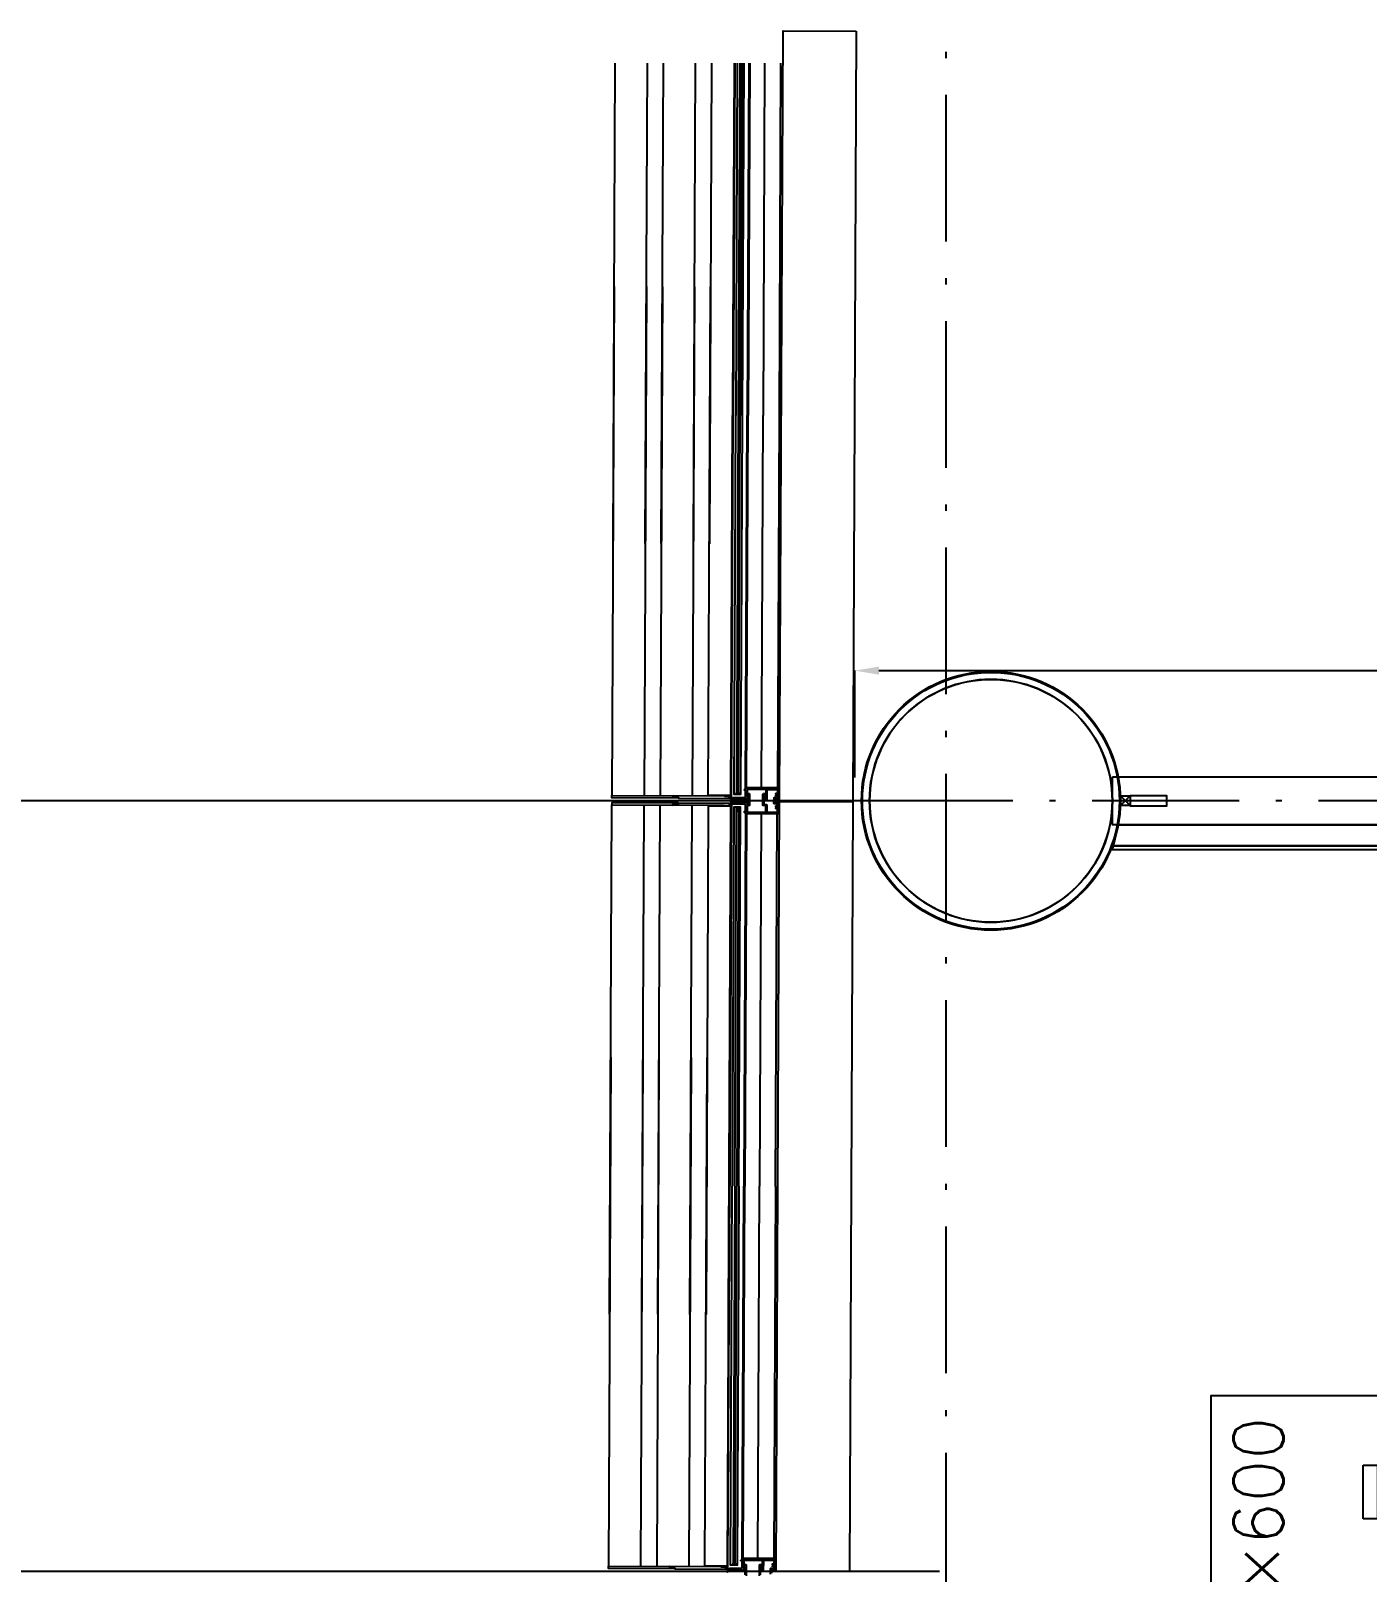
# Model space of a CAD drawing. Extents: x -120222 to -41942, y -19134 to 30932.
# Drawn here: x -102797 to -98637, y 21333 to 26132 of the extents above; entities that cross this region are included whole.
import ezdxf
from ezdxf.enums import TextEntityAlignment as Align

# ---------------------------------------------------------------- set-up
doc = ezdxf.new("R2010")
doc.units = 0
doc.header["$LTSCALE"] = 150
doc.header["$MEASUREMENT"] = 0
doc.header["$PDMODE"] = 1
doc.header["$PDSIZE"] = -2
doc.linetypes.add('ISO-10______', pattern=[4.699, 3.048, -0.762, 0.127, -0.762])
doc.layers.get('0').update_dxf_attribs({"linetype": 'CONTINUOUS'})
doc.layers.get('DEFPOINTS').update_dxf_attribs({"linetype": 'CONTINUOUS'})
for name, color, linetype in [('____-567', 7, 'CONTINUOUS'), ('____-569', 7, 'CONTINUOUS'), ('_____-1', 7, 'CONTINUOUS'), ('________', 7, 'CONTINUOUS'), ('____B', 7, 'CONTINUOUS'), ('___B', 7, 'CONTINUOUS')]:
    doc.layers.add(name, color=color, linetype=linetype)
doc.styles.get("Standard").update_dxf_attribs({"font": 'txt', "bigfont": 'BIGFONT.SHX'})
doc.dimstyles.new('KOYATSU', dxfattribs={"dimtxt": 116.375326, "dimasz": 75.111694, "dimexe": 0, "dimexo": 225, "dimgap": 45, "dimtad": 1, "dimdec": 1, "dimdsep": 46, "dimtxsty": 'Standard', "dimcen": 0, "dimadec": 0, "dimazin": 0, "dimtfac": 1, "dimtdec": 1, "dimtix": 1, "dimtmove": 2, "dimatfit": 3, "dimfxl": 1, "dimtolj": 1, "dimarcsym": 0})
doc.dimstyles.new('KOYATSU-1', dxfattribs={"dimtxt": 116.375326, "dimasz": 75.111694, "dimexe": 0, "dimexo": 150, "dimgap": 150, "dimtad": 1, "dimdec": 1, "dimdsep": 46, "dimtxsty": 'Standard', "dimcen": 0, "dimadec": 0, "dimazin": 0, "dimtfac": 1, "dimtdec": 1, "dimtix": 1, "dimtmove": 2, "dimatfit": 3, "dimfxl": 1, "dimtolj": 1, "dimarcsym": 0})

# ---------------------------------------------------------------- blocks, each defined once
blk = doc.blocks.new('____-23')
at = {"color": 1, "linetype": 'Continuous'}
for p, q in [((-107419.9, 19987.6), (-107413.2, 21482.5)), ((-107419.9, 19987.6), (-107413.2, 21482.5)), ((-107319.9, 19987.2), (-107313.2, 21482.5)), ((-107319.9, 19987.2), (-107313.2, 21482.5)), ((-107269.9, 19986.9), (-107263.2, 21482.5)), ((-107269.9, 19986.9), (-107263.2, 21482.5)), ((-107169.9, 19986.5), (-107163.2, 21482.5)), ((-107169.9, 19986.5), (-107163.2, 21482.5)), ((-107043.2, 21482.5), (-107048.1, 20385.9)), ((-107041.2, 21482.5), (-107046.1, 20385.9)), ((-106994.2, 21482.5), (-106999.1, 20385.7)), ((-106948.2, 21482.5), (-106953.1, 20385.5)), ((-107416.3, 20787.6), (-107423.4, 19202.1)), ((-107416.3, 20787.6), (-107423.4, 19202.1)), ((-107316.3, 20787.1), (-107323.4, 19201.6)), ((-107316.3, 20787.1), (-107323.4, 19201.6)), ((-107266.3, 20786.9), (-107273.4, 19201.4)), ((-107266.3, 20786.9), (-107273.4, 19201.4)), ((-107166.3, 20786.5), (-107173.4, 19201)), ((-107166.3, 20786.5), (-107173.4, 19201)), ((-107053.4, 19195.4), (-107048.1, 20385.9)), ((-107051.4, 19198.4), (-107046.1, 20385.9)), ((-107004.3, 19226.4), (-106999.1, 20385.7)), ((-106958.3, 19226.2), (-106953.1, 20385.5)), ((-107073.4, 19200.5), (-107058.4, 19200.5)), ((-107430.6, 17587.6), (-107423.5, 19173.1)), ((-107430.6, 17587.6), (-107423.5, 19173.1)), ((-107330.6, 17587.2), (-107323.5, 19172.6)), ((-107330.6, 17587.2), (-107323.5, 19172.6)), ((-107280.6, 17586.9), (-107273.5, 19172.4)), ((-107280.6, 17586.9), (-107273.5, 19172.4)), ((-107180.6, 17586.5), (-107173.5, 19172)), ((-107180.6, 17586.5), (-107173.5, 19172)), ((-107073.6, 19171.5), (-107058.6, 19171.5)), ((-107053.5, 19176.4), (-107058.9, 17985.9)), ((-107051.5, 19173.4), (-107056.9, 17985.9)), ((-106903.5, 19190.3), (-106903.5, 19186.8)), ((-106903.5, 19183.8), (-106903.5, 19180.3)), ((-107004.7, 19145), (-107009.9, 17985.7)), ((-106958.7, 19144.8), (-106963.9, 17985.5)), ((-107427.1, 18387.6), (-107434.2, 16802.1)), ((-107427.1, 18387.6), (-107434.2, 16802.1)), ((-107327.1, 18387.1), (-107334.2, 16801.6)), ((-107327.1, 18387.1), (-107334.2, 16801.6)), ((-107277.1, 18386.9), (-107284.2, 16801.4)), ((-107277.1, 18386.9), (-107284.2, 16801.4)), ((-107177.1, 18386.5), (-107184.2, 16801)), ((-107177.1, 18386.5), (-107184.2, 16801)), ((-107064.2, 16795.4), (-107058.9, 17985.9)), ((-107062.2, 16798.4), (-107056.9, 17985.9)), ((-107015, 16826.4), (-107009.9, 17985.7)), ((-106969, 16826.2), (-106963.9, 17985.5)), ((-107084.2, 16800.5), (-107069.2, 16800.5)), ((-106914.2, 16790.3), (-106914.2, 16786.8))]:
    blk.add_line(p, q, dxfattribs=at)
at = {"color": 1, "linetype": 'Continuous', "flags": 128}
for points in [[(-107113.2, 21482.5), (-107119.9, 19986.3)], [(-107113.2, 21482.5), (-107119.9, 19986.3)], [(-107043.2, 21482.5), (-107049.9, 19985.9)], [(-107043.2, 21482.5), (-107049.9, 19985.9)], [(-107033.2, 21482.5), (-107038.1, 20385.9)], [(-107025.2, 21482.5), (-107030.1, 20385.9)], [(-107019.2, 21482.5), (-107024.1, 20385.8)], [(-107013.2, 21482.5), (-107018.1, 20385.8)], [(-106997.2, 21482.5), (-107002.1, 20385.7)], [(-106898.2, 21482.5), (-106903.1, 20385.3)], [(-107046.3, 20785.9), (-107053.4, 19202.4), (-107123.4, 19202.7), (-107116.3, 20786.2)], [(-107046.3, 20785.9), (-107053.4, 19202.4), (-107123.4, 19202.7), (-107116.3, 20786.2)], [(-107030.1, 20385.8), (-107035.4, 19205.8), (-107043.4, 19205.9), (-107038.1, 20385.9)], [(-107018.1, 20385.8), (-107023.4, 19205.8), (-107029.4, 19205.8), (-107024.1, 20385.8)], [(-106903.1, 20385.3), (-106908.3, 19226), (-107007.3, 19226.4), (-107002.1, 20385.7)], [(-107060.6, 17585.9), (-107053.6, 19169.4), (-107123.6, 19169.7), (-107130.6, 17586.3)], [(-107060.6, 17585.9), (-107053.6, 19169.4), (-107123.6, 19169.7), (-107130.6, 17586.3)], [(-107040.9, 17985.9), (-107035.6, 19165.8), (-107043.6, 19165.9), (-107048.9, 17985.9)], [(-107028.9, 17985.8), (-107023.6, 19165.8), (-107029.6, 19165.8), (-107034.9, 17985.8)], [(-106913.9, 17985.3), (-106908.7, 19144.6), (-107007.7, 19145), (-107012.9, 17985.7)], [(-107057.1, 18385.9), (-107064.1, 16802.4), (-107134.1, 16802.7), (-107127.1, 18386.2)], [(-107057.1, 18385.9), (-107064.1, 16802.4), (-107134.1, 16802.7), (-107127.1, 18386.2)], [(-107040.9, 17985.8), (-107046.1, 16805.8), (-107054.1, 16805.9), (-107048.9, 17985.9)], [(-107028.9, 17985.8), (-107034.1, 16805.8), (-107040.1, 16805.8), (-107034.9, 17985.8)], [(-106913.9, 17985.3), (-106919, 16826), (-107018, 16826.4), (-107012.9, 17985.7)]]:
    blk.add_lwpolyline(points, dxfattribs=at)
for points in [[(-107423.4, 19202.1), (-107234.1, 19201.2), (-107234.1, 19201.2, -0.414214), (-107233.6, 19200.7), (-107233.6, 19197.7), (-107233.4, 19197.7), (-107228.4, 19196.7), (-107228.4, 19198.2), (-107228.4, 19198.2, -0.414214), (-107227.9, 19198.7), (-107226, 19198.7), (-107226, 19198.7, -0.051921), (-107225.9, 19198.7), (-107217, 19196.8), (-107217, 19196.8, -0.354665), (-107216.6, 19196.3), (-107216.6, 19194.7), (-107216.6, 19194.7, -0.414214), (-107217.2, 19194.2), (-107423.4, 19195.1)], [(-106943, 19189.4), (-106943, 19189.4, -0.414214), (-106944, 19190.4), (-106943.8, 19218.4), (-106943.8, 19218.4, 0.414214), (-106945.8, 19220.4), (-107000.3, 19220.7), (-107000.3, 19220.7, 0.414214), (-107002.3, 19218.7), (-107002.5, 19191.7), (-107002.5, 19191.7, -0.414214), (-107003.5, 19190.7), (-107053, 19190.9), (-107053, 19190.9, -0.414214), (-107053.5, 19191.4), (-107053.4, 19195.4), (-107053.4, 19195.4, -0.414214), (-107052.9, 19195.9), (-107050.9, 19195.9), (-107050.9, 19195.9, -0.414214), (-107050.4, 19195.4), (-107050.4, 19194.9), (-107051.4, 19194.9), (-107051.5, 19193.2), (-107051.5, 19193.2, 0.414214), (-107051, 19192.7), (-107046.5, 19192.7), (-107046.5, 19192.7, 0.414214), (-107045.5, 19193.7), (-107045.4, 19195.4), (-107046.4, 19195.4), (-107046.4, 19195.9), (-107046.4, 19195.9, -0.414214), (-107045.9, 19196.4), (-107018.1, 19196.3), (-107018.1, 19195.5), (-107018.1, 19195.5, 0.414214), (-107017.6, 19195), (-107015.6, 19195), (-107015.6, 19195, 0.414214), (-107015.1, 19195.5), (-107015.1, 19195.8), (-107015.1, 19195.8, -0.414214), (-107014.6, 19196.3), (-107010.4, 19196.2), (-107010.4, 19196.2, 0.414214), (-107007.4, 19199.2), (-107007.3, 19219.5), (-107008.8, 19219.5), (-107008.8, 19218.5), (-107008.8, 19218.5, -0.414214), (-107009.1, 19218.2), (-107009.7, 19218.2), (-107009.7, 19218.2, -0.182676), (-107009.9, 19218.3), (-107010.8, 19219.1), (-107010.8, 19219.1, -0.451416), (-107010.8, 19221.4), (-107009.9, 19222.2), (-107009.9, 19222.2, -0.182676), (-107009.7, 19222.2), (-107009.1, 19222.2), (-107009.1, 19222.2, -0.414214), (-107008.8, 19221.9), (-107008.8, 19221), (-107007.3, 19221), (-107007.3, 19225.4), (-107007.3, 19225.4, -0.414214), (-107007, 19225.7), (-106903.8, 19225.3), (-106903.8, 19225.3, -0.414214), (-106903.3, 19224.8), (-106903.5, 19190.8), (-106903.5, 19190.8, -0.414214), (-106904, 19190.3), (-106913.5, 19190.3), (-106913.5, 19190.3, -0.414214), (-106914, 19190.8), (-106914, 19193.3), (-106914, 19193.3, -0.414214), (-106913.4, 19193.8), (-106907.9, 19193.8), (-106907.9, 19193.8, 0.414214), (-106907.4, 19194.3), (-106907.4, 19198.7), (-106907.4, 19198.7, 0.48712), (-106908.7, 19199.7), (-106908.7, 19199.7, -0.185154), (-106912.4, 19200.2), (-106912.4, 19200.2, -0.276984), (-106912.9, 19201.1), (-106912.9, 19202.7), (-106912.9, 19202.7, -0.697861), (-106912, 19203), (-106912, 19203, 0.059473), (-106911.5, 19202.6), (-106911.5, 19202.6, -0.246102), (-106911.3, 19202.2), (-106911.3, 19202.2, 0.345929), (-106910.8, 19201.5, 0.345929), (-106910, 19201.8), (-106910, 19201.8, -0.246102), (-106909.6, 19202.1), (-106909.6, 19202.1, 0.078486), (-106908.8, 19202.3), (-106908.8, 19202.3, -0.246102), (-106908.3, 19202.2), (-106908.3, 19202.2, 0.345929), (-106907.5, 19202.3, 0.345929), (-106907.4, 19203.2), (-106907.4, 19203.2, -0.246102), (-106907.4, 19203.7), (-106907.4, 19203.7, 0.212332), (-106907.4, 19205.9), (-106907.4, 19205.9, -0.246102), (-106907.4, 19206.4), (-106907.4, 19206.4, 0.345929), (-106907.4, 19207.2, 0.345929), (-106908.3, 19207.3), (-106908.3, 19207.3, -0.246102), (-106908.8, 19207.3), (-106908.8, 19207.3, 0.078486), (-106909.6, 19207.5), (-106909.6, 19207.5, -0.246102), (-106910, 19207.8), (-106910, 19207.8, 0.345929), (-106910.8, 19208.1, 0.345929), (-106911.3, 19207.4), (-106911.3, 19207.4, -0.246102), (-106911.5, 19207), (-106911.5, 19207, 0.059473), (-106912, 19206.6), (-106912, 19206.6, -0.697861), (-106912.9, 19206.9), (-106912.9, 19208.6), (-106912.9, 19208.6, -0.276984), (-106912.4, 19209.4), (-106912.4, 19209.4, -0.185154), (-106908.6, 19209.9), (-106908.6, 19209.9, 0.48712), (-106907.4, 19210.8), (-106907.3, 19220.3), (-106939.3, 19220.4), (-106939.3, 19220.4, 0.414214), (-106941.3, 19218.4), (-106941.5, 19190.4), (-106941.5, 19190.4, -0.414214), (-106942.5, 19189.4)], [(-107046.5, 19179.1), (-107051, 19179.1), (-107051, 19179.1, 0.414214), (-107051.5, 19178.6), (-107051.5, 19176.9), (-107050.5, 19176.9), (-107050.5, 19176.4), (-107050.5, 19176.4, -0.414214), (-107051, 19175.9), (-107053, 19175.9), (-107053, 19175.9, -0.414214), (-107053.5, 19176.4), (-107053.5, 19180.4), (-107053.5, 19180.4, -0.414214), (-107053, 19180.9), (-107003.5, 19180.7), (-107003.5, 19180.7, -0.414214), (-107002.5, 19179.7), (-107002.5, 19174.7), (-106999, 19174.7), (-106999, 19174.7, 0.414214), (-106998, 19175.7), (-106997.9, 19199), (-106997.9, 19199, 0.414214), (-106998.4, 19199.5), (-106999.9, 19199.5), (-106999.9, 19199.5, -0.414214), (-107000.9, 19200.5), (-107000.9, 19201.7), (-107000.9, 19201.7, -0.414214), (-107000.1, 19202.5), (-106999.7, 19202.5), (-106999.7, 19202.5, -0.414214), (-106999.4, 19202.2), (-106999.4, 19201.5), (-106999.4, 19201.5, 0.414214), (-106998.9, 19201), (-106998.4, 19201), (-106998.4, 19201, 0.414214), (-106997.9, 19201.5), (-106997.9, 19205.9), (-106997.9, 19205.9, 0.414214), (-106998.4, 19206.4), (-106998.9, 19206.4), (-106998.9, 19206.4, 0.414214), (-106999.4, 19205.9), (-106999.4, 19205.2), (-106999.4, 19205.2, -0.414214), (-106999.7, 19204.9), (-107000.1, 19204.9), (-107000.1, 19204.9, -0.414214), (-107000.9, 19205.7), (-107000.9, 19206.9), (-107001.4, 19206.9), (-107001.4, 19206.9, -0.414214), (-107001.9, 19207.4), (-107001.9, 19207.9), (-107001.9, 19207.9, -0.414214), (-107001.4, 19208.4), (-106996.9, 19208.4), (-106996.9, 19208.4, -0.414214), (-106994.9, 19206.4), (-106995, 19172.2), (-106995, 19172.2, -0.414214), (-106996.1, 19171.2), (-107000.6, 19171.2), (-107000.6, 19171.2, 0.414214), (-107002.6, 19169.2), (-107002.6, 19152.7), (-107002.6, 19152.7, 0.414214), (-107000.6, 19150.7), (-106946.6, 19150.5), (-106946.6, 19150.5, 0.414214), (-106944.6, 19152.4), (-106944.6, 19169.4), (-106944.6, 19169.4, 0.414214), (-106946.5, 19171.5), (-106952.5, 19171.5), (-106952.5, 19171.5, -0.414214), (-106953.5, 19172.5), (-106953.4, 19206.2), (-106953.4, 19206.2, -0.414214), (-106951.4, 19208.2), (-106945.9, 19208.2), (-106945.9, 19208.2, -0.414214), (-106945.4, 19207.7), (-106945.4, 19207.2), (-106945.4, 19207.2, -0.414214), (-106945.9, 19206.7), (-106947.4, 19206.7), (-106947.4, 19204), (-106947.4, 19204, -0.414214), (-106947.7, 19203.7), (-106948.6, 19203.7), (-106948.6, 19203.7, -0.414214), (-106948.9, 19204), (-106948.9, 19206.2), (-106950.4, 19206.2), (-106950.4, 19206.2, 0.414214), (-106950.9, 19205.7), (-106950.9, 19195.7), (-106950.9, 19195.7, 0.414214), (-106950.4, 19195.2), (-106948.9, 19195.2), (-106948.9, 19197.4), (-106948.9, 19197.4, -0.414214), (-106948.6, 19197.7), (-106947.7, 19197.7), (-106947.7, 19197.7, -0.414214), (-106947.4, 19197.4), (-106947.4, 19194.7), (-106945.9, 19194.7), (-106945.9, 19194.7, -0.414214), (-106945.4, 19194.2), (-106945.5, 19193.7), (-106945.5, 19193.7, -0.414214), (-106946, 19193.2), (-106950.5, 19193.2), (-106950.5, 19193.2, 0.414214), (-106951, 19192.7), (-106951, 19175.5), (-106951, 19175.5, 0.414214), (-106950, 19174.5), (-106942.5, 19174.4), (-106942.5, 19174.4, -0.414214), (-106941.5, 19173.4), (-106941.6, 19152.4), (-106941.6, 19152.4, 0.414214), (-106939.6, 19150.4), (-106907.6, 19150.3), (-106907.6, 19159.7), (-106907.6, 19159.7, 0.48712), (-106908.8, 19160.7), (-106908.8, 19160.7, -0.185154), (-106912.6, 19161.2), (-106912.6, 19161.2, -0.276984), (-106913.1, 19162.1), (-106913.1, 19163.7), (-106913.1, 19163.7, -0.697861), (-106912.2, 19164), (-106912.2, 19164, 0.059473), (-106911.7, 19163.6), (-106911.7, 19163.6, -0.246102), (-106911.5, 19163.2), (-106911.5, 19163.2, 0.345929), (-106911, 19162.5, 0.345929), (-106910.2, 19162.8), (-106910.2, 19162.8, -0.246102), (-106909.8, 19163.1), (-106909.8, 19163.1, 0.078486), (-106909, 19163.3), (-106909, 19163.3, -0.246102), (-106908.5, 19163.2), (-106908.5, 19163.2, 0.345929), (-106907.6, 19163.3, 0.345929), (-106907.5, 19164.2), (-106907.5, 19164.2, -0.246102), (-106907.6, 19164.7), (-106907.6, 19164.7, 0.212332), (-106907.6, 19166.9), (-106907.6, 19166.9, -0.246102), (-106907.5, 19167.4), (-106907.5, 19167.4, 0.345929), (-106907.6, 19168.2, 0.345929), (-106908.5, 19168.3), (-106908.5, 19168.3, -0.246102), (-106908.9, 19168.3), (-106908.9, 19168.3, 0.078486), (-106909.8, 19168.5), (-106909.8, 19168.5, -0.246102), (-106910.2, 19168.8), (-106910.2, 19168.8, 0.345929), (-106911, 19169.1, 0.345929), (-106911.5, 19168.4), (-106911.5, 19168.4, -0.246102), (-106911.7, 19168), (-106911.7, 19168, 0.059473), (-106912.2, 19167.6), (-106912.2, 19167.6, -0.697861), (-106913.1, 19167.9), (-106913.1, 19169.6), (-106913.1, 19169.6, -0.276984), (-106912.5, 19170.4), (-106912.5, 19170.4, -0.185154), (-106908.8, 19170.9), (-106908.8, 19170.9, 0.48712), (-106907.5, 19171.8), (-106907.5, 19175.8), (-106907.5, 19175.8, 0.414214), (-106908.5, 19176.8), (-106916.9, 19176.8), (-106918.5, 19176.8), (-106918.5, 19176.8, -0.414214), (-106919, 19177.3), (-106918.9, 19195.1), (-106918.9, 19195.1, -0.414214), (-106917.2, 19196.8, -0.414214), (-106915.4, 19195.1), (-106915.5, 19180.3), (-106904, 19180.3), (-106904, 19180.3, -0.414214), (-106903.5, 19179.8), (-106903.7, 19145.8), (-106903.7, 19145.8, -0.414214), (-106904.2, 19145.3), (-107007.4, 19145.7), (-107007.4, 19145.7, -0.414214), (-107007.7, 19146), (-107007.6, 19150.5), (-107009.1, 19150.5), (-107009.1, 19149.5), (-107009.1, 19149.5, -0.414214), (-107009.4, 19149.2), (-107010, 19149.2), (-107010, 19149.2, -0.182676), (-107010.2, 19149.3), (-107011.1, 19150.1), (-107011.1, 19150.1, -0.451416), (-107011.1, 19152.4), (-107010.2, 19153.2), (-107010.2, 19153.2, -0.182676), (-107010, 19153.2), (-107009.4, 19153.2), (-107009.4, 19153.2, -0.414214), (-107009.1, 19152.9), (-107009.1, 19152), (-107007.6, 19152), (-107007.5, 19172.2), (-107007.5, 19172.2, 0.414214), (-107010.5, 19175.2), (-107014.7, 19175.3), (-107014.7, 19175.3, -0.414214), (-107015.2, 19175.8), (-107015.2, 19176.1), (-107015.2, 19176.1, 0.414214), (-107015.7, 19176.6), (-107017.7, 19176.6), (-107017.7, 19176.6, 0.414214), (-107018.2, 19176.1), (-107018.2, 19175.3), (-107046, 19175.4), (-107046, 19175.4, -0.414214), (-107046.5, 19175.9), (-107046.5, 19176.4), (-107045.5, 19176.4), (-107045.5, 19178.1), (-107045.5, 19178.1, 0.414214), (-107046.5, 19179.1)], [(-107423.5, 19173.1), (-107234.3, 19172.2), (-107234.3, 19172.2, 0.414214), (-107233.7, 19172.8), (-107233.7, 19175.7), (-107233.5, 19175.7), (-107228.5, 19176.7), (-107228.5, 19175.2), (-107228.5, 19175.2, 0.414214), (-107228, 19174.7), (-107226.1, 19174.7), (-107226.1, 19174.7, 0.051921), (-107226, 19174.7), (-107217.1, 19176.5), (-107217.1, 19176.5, 0.354665), (-107216.7, 19177), (-107216.7, 19178.7), (-107216.7, 19178.7, 0.414214), (-107217.2, 19179.2), (-107423.5, 19180.1)], [(-107434.2, 16802.1), (-107244.9, 16801.2), (-107244.9, 16801.2, -0.414214), (-107244.4, 16800.7), (-107244.4, 16797.7), (-107244.2, 16797.7), (-107239.2, 16796.7), (-107239.2, 16798.2), (-107239.2, 16798.2, -0.414214), (-107238.7, 16798.7), (-107236.7, 16798.7), (-107236.7, 16798.7, -0.051921), (-107236.6, 16798.7), (-107227.8, 16796.8), (-107227.8, 16796.8, -0.354665), (-107227.4, 16796.3), (-107227.4, 16794.7), (-107227.4, 16794.7, -0.414214), (-107227.9, 16794.2), (-107434.2, 16795.1)], [(-106953.7, 16789.4), (-106953.7, 16789.4, -0.414214), (-106954.7, 16790.4), (-106954.6, 16818.4), (-106954.6, 16818.4, 0.414214), (-106956.6, 16820.4), (-107011.1, 16820.7), (-107011.1, 16820.7, 0.414214), (-107013.1, 16818.7), (-107013.2, 16791.7), (-107013.2, 16791.7, -0.414214), (-107014.2, 16790.7), (-107063.7, 16790.9), (-107063.7, 16790.9, -0.414214), (-107064.2, 16791.4), (-107064.2, 16795.4), (-107064.2, 16795.4, -0.414214), (-107063.7, 16795.9), (-107061.7, 16795.9), (-107061.7, 16795.9, -0.414214), (-107061.2, 16795.4), (-107061.2, 16794.9), (-107062.2, 16794.9), (-107062.2, 16793.2), (-107062.2, 16793.2, 0.414214), (-107061.7, 16792.7), (-107057.2, 16792.7), (-107057.2, 16792.7, 0.414214), (-107056.2, 16793.7), (-107056.2, 16795.4), (-107057.2, 16795.4), (-107057.2, 16795.9), (-107057.2, 16795.9, -0.414214), (-107056.7, 16796.4), (-107028.9, 16796.3), (-107028.9, 16795.5), (-107028.9, 16795.5, 0.414214), (-107028.4, 16795), (-107026.4, 16795), (-107026.4, 16795, 0.414214), (-107025.9, 16795.5), (-107025.9, 16795.8), (-107025.9, 16795.8, -0.414214), (-107025.4, 16796.3), (-107021.2, 16796.2), (-107021.2, 16796.2, 0.414214), (-107018.2, 16799.2), (-107018.1, 16819.5), (-107019.6, 16819.5), (-107019.6, 16818.5), (-107019.6, 16818.5, -0.414214), (-107019.9, 16818.2), (-107020.5, 16818.2), (-107020.5, 16818.2, -0.182676), (-107020.7, 16818.3), (-107021.6, 16819.1), (-107021.6, 16819.1, -0.451416), (-107021.6, 16821.4), (-107020.6, 16822.2), (-107020.6, 16822.2, -0.182676), (-107020.4, 16822.2), (-107019.9, 16822.2), (-107019.9, 16822.2, -0.414214), (-107019.6, 16821.9), (-107019.6, 16821), (-107018.1, 16821), (-107018, 16825.4), (-107018, 16825.4, -0.414214), (-107017.7, 16825.7), (-106914.5, 16825.3), (-106914.5, 16825.3, -0.414214), (-106914, 16824.8), (-106914.2, 16790.8), (-106914.2, 16790.8, -0.414214), (-106914.7, 16790.3), (-106924.2, 16790.3), (-106924.2, 16790.3, -0.414214), (-106924.7, 16790.8), (-106924.7, 16793.3), (-106924.7, 16793.3, -0.414214), (-106924.2, 16793.8), (-106918.7, 16793.8), (-106918.7, 16793.8, 0.414214), (-106918.2, 16794.3), (-106918.2, 16798.7), (-106918.2, 16798.7, 0.48712), (-106919.4, 16799.7), (-106919.4, 16799.7, -0.185154), (-106923.1, 16800.2), (-106923.1, 16800.2, -0.276984), (-106923.6, 16801.1), (-106923.6, 16802.7), (-106923.6, 16802.7, -0.697861), (-106922.7, 16803), (-106922.7, 16803, 0.059473), (-106922.3, 16802.6), (-106922.3, 16802.6, -0.246102), (-106922.1, 16802.2), (-106922.1, 16802.2, 0.345929), (-106921.5, 16801.5, 0.345929), (-106920.7, 16801.8), (-106920.7, 16801.8, -0.246102), (-106920.4, 16802.1), (-106920.4, 16802.1, 0.078486), (-106919.5, 16802.3), (-106919.5, 16802.3, -0.246102), (-106919.1, 16802.2), (-106919.1, 16802.2, 0.345929), (-106918.2, 16802.3, 0.345929), (-106918.1, 16803.2), (-106918.1, 16803.2, -0.246102), (-106918.1, 16803.7), (-106918.1, 16803.7, 0.212332), (-106918.1, 16805.9), (-106918.1, 16805.9, -0.246102), (-106918.1, 16806.4), (-106918.1, 16806.4, 0.345929), (-106918.2, 16807.2, 0.345929), (-106919, 16807.3), (-106919, 16807.3, -0.246102), (-106919.5, 16807.3), (-106919.5, 16807.3, 0.078486), (-106920.3, 16807.5), (-106920.3, 16807.5, -0.246102), (-106920.7, 16807.8), (-106920.7, 16807.8, 0.345929), (-106921.5, 16808.1, 0.345929), (-106922, 16807.4), (-106922, 16807.4, -0.246102), (-106922.2, 16807), (-106922.2, 16807, 0.059473), (-106922.7, 16806.6), (-106922.7, 16806.6, -0.697861), (-106923.6, 16806.9), (-106923.6, 16808.6), (-106923.6, 16808.6, -0.276984), (-106923.1, 16809.4), (-106923.1, 16809.4, -0.185154), (-106919.4, 16809.9), (-106919.4, 16809.9, 0.48712), (-106918.1, 16810.8), (-106918.1, 16820.3), (-106950.1, 16820.4), (-106950.1, 16820.4, 0.414214), (-106952.1, 16818.4), (-106952.2, 16790.4), (-106952.2, 16790.4, -0.414214), (-106953.2, 16789.4)]]:
    blk.add_lwpolyline(points, format="xyb", close=True, dxfattribs=at)
for points in [[(-107072, 19202.5), (-107073.4, 19200.5), (-107232.9, 19201.2), (-107232.9, 19201.2, 0.414214), (-107233.4, 19200.7), (-107233.4, 19198.1), (-107233.4, 19198.1, 0.357511), (-107233, 19197.7), (-107229, 19196.8), (-107229, 19196.8, 0.473285), (-107228.4, 19197.3), (-107228.4, 19198.7), (-107225.9, 19198.7), (-107216.4, 19196.7), (-107216.4, 19194.7), (-107216.4, 19194.7, 0.414214), (-107216, 19194.2), (-107058.5, 19193.5), (-107058.4, 19202.5)], [(-107072.1, 19169.5), (-107073.6, 19171.5), (-107233, 19172.2), (-107233, 19172.2, -0.414214), (-107233.5, 19172.7), (-107233.5, 19175.3), (-107233.5, 19175.3, -0.357511), (-107233.1, 19175.8), (-107229.1, 19176.6), (-107229.1, 19176.6, -0.473285), (-107228.5, 19176.1), (-107228.5, 19174.7), (-107226, 19174.7), (-107216.5, 19176.7), (-107216.5, 19178.7), (-107216.5, 19178.7, -0.414214), (-107216, 19179.2), (-107058.5, 19178.5), (-107058.6, 19169.5)], [(-107082.7, 16802.5), (-107084.2, 16800.5), (-107243.7, 16801.2), (-107243.7, 16801.2, 0.414214), (-107244.2, 16800.7), (-107244.2, 16798.1), (-107244.2, 16798.1, 0.357511), (-107243.8, 16797.7), (-107239.8, 16796.8), (-107239.8, 16796.8, 0.473285), (-107239.2, 16797.3), (-107239.2, 16798.7), (-107236.7, 16798.7), (-107227.2, 16796.7), (-107227.2, 16794.7), (-107227.2, 16794.7, 0.414214), (-107226.7, 16794.2), (-107069.2, 16793.5), (-107069.1, 16802.5)], [(-107008.8, 16775.7), (-107008.7, 16799), (-107008.7, 16799, 0.414214), (-107009.2, 16799.5), (-107010.7, 16799.5), (-107010.7, 16799.5, -0.414214), (-107011.7, 16800.5), (-107011.6, 16801.7), (-107011.6, 16801.7, -0.414214), (-107010.8, 16802.5), (-107010.4, 16802.5), (-107010.4, 16802.5, -0.414214), (-107010.1, 16802.2), (-107010.1, 16801.5), (-107010.1, 16801.5, 0.414214), (-107009.7, 16801), (-107009.2, 16801), (-107009.2, 16801, 0.414214), (-107008.6, 16801.5), (-107008.6, 16805.9), (-107008.6, 16805.9, 0.414214), (-107009.1, 16806.4), (-107009.6, 16806.4), (-107009.6, 16806.4, 0.414214), (-107010.1, 16805.9), (-107010.1, 16805.2), (-107010.1, 16805.2, -0.414214), (-107010.4, 16804.9), (-107010.8, 16804.9), (-107010.8, 16804.9, -0.414214), (-107011.6, 16805.7), (-107011.6, 16806.9), (-107012.1, 16806.9), (-107012.1, 16806.9, -0.414214), (-107012.6, 16807.4), (-107012.6, 16807.9), (-107012.6, 16807.9, -0.414214), (-107012.1, 16808.4), (-107007.6, 16808.4), (-107007.6, 16808.4, -0.414214), (-107005.6, 16806.4), (-107005.8, 16772.2)], [(-106964.3, 16772.5), (-106964.1, 16806.2), (-106964.1, 16806.2, -0.414214), (-106962.1, 16808.2), (-106956.6, 16808.2), (-106956.6, 16808.2, -0.414214), (-106956.1, 16807.7), (-106956.1, 16807.2), (-106956.1, 16807.2, -0.414214), (-106956.6, 16806.7), (-106958.1, 16806.7), (-106958.1, 16804), (-106958.1, 16804, -0.414214), (-106958.4, 16803.7), (-106959.3, 16803.7), (-106959.3, 16803.7, -0.414214), (-106959.6, 16804), (-106959.6, 16806.2), (-106961.1, 16806.2), (-106961.1, 16806.2, 0.414214), (-106961.6, 16805.7), (-106961.7, 16795.7), (-106961.7, 16795.7, 0.414214), (-106961.2, 16795.2), (-106959.7, 16795.2), (-106959.7, 16797.4), (-106959.7, 16797.4, -0.414214), (-106959.4, 16797.7), (-106958.5, 16797.7), (-106958.5, 16797.7, -0.414214), (-106958.2, 16797.4), (-106958.2, 16794.7), (-106956.7, 16794.7), (-106956.7, 16794.7, -0.414214), (-106956.2, 16794.2), (-106956.2, 16793.7), (-106956.2, 16793.7, -0.414214), (-106956.7, 16793.2), (-106961.2, 16793.2), (-106961.2, 16793.2, 0.414214), (-106961.7, 16792.7), (-106961.8, 16775.5)], [(-106929.8, 16777.3), (-106929.7, 16795.1), (-106929.7, 16795.1, -0.414214), (-106927.9, 16796.8, -0.414214), (-106926.2, 16795.1), (-106926.2, 16780.3)]]:
    blk.add_lwpolyline(points, format="xyb", dxfattribs=at)
for points in [[(-107032.9, 19210.8), (-107031.9, 19210.8), (-107029.4, 19212.3), (-107029.3, 19217.8), (-107035.3, 19217.8), (-107035.4, 19212.3)], [(-107032.9, 19210.8), (-107031.9, 19210.8), (-107029.4, 19212.3), (-107029.4, 19205.8), (-107035.4, 19205.8), (-107035.4, 19212.3)], [(-107033.1, 19160.8), (-107032.1, 19160.8), (-107029.6, 19159.3), (-107029.6, 19165.8), (-107035.6, 19165.8), (-107035.6, 19159.3)], [(-107033.1, 19160.8), (-107032.1, 19160.8), (-107029.6, 19159.3), (-107029.6, 19153.8), (-107035.6, 19153.8), (-107035.6, 19159.3)], [(-107043.6, 16810.8), (-107042.6, 16810.8), (-107040.1, 16812.3), (-107040.1, 16817.8), (-107046.1, 16817.8), (-107046.1, 16812.3)], [(-107043.6, 16810.8), (-107042.6, 16810.8), (-107040.1, 16812.3), (-107040.1, 16805.8), (-107046.1, 16805.8), (-107046.1, 16812.3)]]:
    blk.add_lwpolyline(points, close=True, dxfattribs=at)
at = {"color": 1, "linetype": 'Continuous'}
for centre in [(-107053.5, 19185.9), (-107053.5, 19185.9), (-107053.5, 19185.9), (-107053.5, 19185.9), (-107064.2, 16785.9), (-107064.2, 16785.9), (-107064.2, 16785.9), (-107064.2, 16785.9)]:
    blk.add_circle(centre, 2, dxfattribs=at)
blk = doc.blocks.new('____-28')
at = {"color": 1}
blk.add_blockref('____-23', (0, 0), dxfattribs=at)
blk = doc.blocks.new('____-29')
at = {"color": 1, "linetype": 'Continuous', "flags": 128}
blk.add_lwpolyline([(-105865.5, 19186), (-105865.5, 19186, 0.414214), (-106243.5, 19564, 0.414214), (-106621.5, 19186), (-106621.5, 19186, 0.414214), (-106243.5, 18808, 0.414214), (-105865.5, 19186)], format="xyb", close=True, dxfattribs=at)
at = {"color": 1, "linetype": 'Continuous'}
for radius in [403, 400, 378]:
    blk.add_circle((-106243.5, 19186), radius, dxfattribs=at)
blk = doc.blocks.new('____-49')
at = {"color": 1, "linetype": 'Continuous'}
for p, q in [((-105840.5, 19201), (-105810.5, 19171)), ((-105840.5, 19201), (-105840.5, 19171)), ((-105840.5, 19171), (-105810.5, 19201))]:
    blk.add_line(p, q, dxfattribs=at)
at = {"color": 1, "linetype": 'Continuous', "flags": 128}
for points in [[(-105810.5, 19171), (-105840.5, 19171), (-105840.5, 19201), (-105810.5, 19201)], [(-105810.5, 19201.5), (-105810.5, 19170.5), (-105695.5, 19170.5), (-105695.5, 19201.5)]]:
    blk.add_lwpolyline(points, close=True, dxfattribs=at)
blk = doc.blocks.new('____-52')
at = {"color": 1, "linetype": 'Continuous', "flags": 128}
for points in [[(-106662.8, 21582.7), (-106673.5, 19185.7), (-106901.5, 19186.7), (-106890.8, 21583.7)], [(-106673.5, 19182.7), (-106684.2, 16785.7), (-106912.2, 16786.7), (-106901.5, 19183.7)]]:
    blk.add_lwpolyline(points, close=True, dxfattribs=at)
blk = doc.blocks.new('____-54')
at = {"color": 1}
blk.add_blockref('____-52', (0, 0), dxfattribs=at)
blk = doc.blocks.new('____-167')
at = {"color": 1, "linetype": 'Continuous', "flags": 128}
blk.add_lwpolyline([(-105865.5, 19261), (-86085.6, 19261), (-86085.6, 19111), (-105865.5, 19111)], close=True, dxfattribs=at)
at = {"color": 1}
for name in ['____-54', '____-28', '____-49', '____-29']:
    blk.add_blockref(name, (0, 0), dxfattribs=at)
blk = doc.blocks.new('____-197')
at = {"color": 1, "linetype": 'Continuous'}
for p, q in [((-105557.6, 15533.5), (-105557.6, 17333.5)), ((-104981.1, 15533.5), (-104981.1, 17333.5)), ((-104957.6, 17333.5), (-104957.6, 15533.5)), ((-105084.6, 16949.5), (-105084.6, 17117.5)), ((-105084.6, 17117.5), (-105040.6, 17117.5)), ((-105040.6, 17117.5), (-105040.6, 16949.5)), ((-105040.6, 16949.5), (-105084.6, 16949.5)), ((-105084.6, 16349.5), (-105084.6, 16517.5)), ((-105084.6, 16517.5), (-105040.6, 16517.5)), ((-105040.6, 16517.5), (-105040.6, 16349.5)), ((-105040.6, 16349.5), (-105084.6, 16349.5)), ((-105084.6, 15749.5), (-105084.6, 15917.5)), ((-105084.6, 15917.5), (-105040.6, 15917.5)), ((-105040.6, 15917.5), (-105040.6, 15749.5)), ((-105040.6, 15749.5), (-105084.6, 15749.5))]:
    blk.add_line(p, q, dxfattribs=at)
at = {"color": 1, "linetype": 'Continuous', "flags": 128}
blk.add_lwpolyline([(-105557.6, 15533.5), (-105557.6, 17333.5), (-104957.6, 17333.5), (-104957.6, 15533.5)], close=True, dxfattribs=at)
blk = doc.blocks.new('____-217')
at = {"color": 1}
blk.add_blockref('____-197', (0, 0), dxfattribs=at)
blk = doc.blocks.new('____-500')
at = {"color": 1, "linetype": 'Continuous', "flags": 128}
for points in [[(-86085.6, 19046), (-105862.5, 19046), (-105846, 19111), (-86085.6, 19111)], [(-86085.6, 19033.5), (-105865.6, 19033.5), (-105862.5, 19046), (-86085.6, 19046)]]:
    blk.add_lwpolyline(points, close=True, dxfattribs=at)
blk = doc.blocks.new('____-501')
at = {"color": 1}
blk.add_blockref('____-500', (0, 0), dxfattribs=at)
blk = doc.blocks.new('*D576')
at = {"layer": '________', "color": 0, "linetype": 'Continuous', "lineweight": -2, "transparency": 16777216}
for p, q in [((-100232.5, 23807.2), (-100232.5, 24140)), ((-100157.3, 24140), (-91397.6, 24140)), ((-91322.5, 23807.2), (-91322.5, 24140))]:
    blk.add_line(p, q, dxfattribs=at)
at = {"layer": '________', "color": 0, "linetype": 'Continuous', "transparency": 16777216}
for points in [[(-100157.3, 24152.5), (-100157.3, 24127.5), (-100232.5, 24140)], [(-91397.6, 24152.5), (-91397.6, 24127.5), (-91322.5, 24140)]]:
    blk.add_solid(points, dxfattribs=at)
at = {"layer": 'DEFPOINTS', "color": 0, "linetype": 'Continuous', "transparency": 16777216}
for p in [(-91322.5, 24140), (-100232.5, 23582.2), (-91322.5, 23582.2)]:
    blk.add_point(p, dxfattribs=at)
at = {"layer": '________', "color": 0, "linetype": 'Continuous', "transparency": 16777216, "insert": (-95777.5, 24243.2), "char_height": 116.38, "attachment_point": 5}
blk.add_mtext('\\A1;8910', dxfattribs=at)
blk = doc.blocks.new('*D588')
at = {"layer": '_____-1', "color": 0, "linetype": 'Continuous', "lineweight": -2, "transparency": 16777216}
for p, q in [((-99958.4, 23734.7), (-104808.4, 23734.7)), ((-104808.4, 14209.8), (-104808.4, 23659.6)), ((-100001.3, 14134.7), (-104808.4, 14134.7))]:
    blk.add_line(p, q, dxfattribs=at)
at = {"layer": '_____-1', "color": 0, "linetype": 'Continuous', "transparency": 16777216}
for points in [[(-104820.9, 23659.6), (-104795.9, 23659.6), (-104808.4, 23734.7)], [(-104820.9, 14209.8), (-104795.9, 14209.8), (-104808.4, 14134.7)]]:
    blk.add_solid(points, dxfattribs=at)
at = {"layer": 'DEFPOINTS', "color": 0, "linetype": 'Continuous', "transparency": 16777216}
for p in [(-104808.4, 23734.7), (-99808.4, 23734.7), (-99851.3, 14134.7)]:
    blk.add_point(p, dxfattribs=at)
at = {"layer": '_____-1', "color": 0, "linetype": 'Continuous', "transparency": 16777216, "insert": (-105016.6, 18934.7), "char_height": 116.38, "attachment_point": 5, "rotation": 90}
blk.add_mtext('\\A1;9600', dxfattribs=at)
blk = doc.blocks.new('*D591')
at = {"layer": '_____-1', "color": 0, "linetype": 'Continuous', "lineweight": -2, "transparency": 16777216}
for p, q in [((-99958.4, 23734.7), (-103808.4, 23734.7)), ((-103808.4, 21409.8), (-103808.4, 23659.6)), ((-99969.1, 21334.7), (-103808.4, 21334.7))]:
    blk.add_line(p, q, dxfattribs=at)
at = {"layer": '_____-1', "color": 0, "linetype": 'Continuous', "transparency": 16777216}
for points in [[(-103820.9, 23659.6), (-103795.9, 23659.6), (-103808.4, 23734.7)], [(-103820.9, 21409.8), (-103795.9, 21409.8), (-103808.4, 21334.7)]]:
    blk.add_solid(points, dxfattribs=at)
at = {"layer": 'DEFPOINTS', "color": 0, "linetype": 'Continuous', "transparency": 16777216}
for p in [(-103808.4, 23734.7), (-99808.4, 23734.7), (-99819.1, 21334.7)]:
    blk.add_point(p, dxfattribs=at)
at = {"layer": '_____-1', "color": 0, "linetype": 'Continuous', "transparency": 16777216, "insert": (-104016.6, 22534.7), "char_height": 116.38, "attachment_point": 5, "rotation": 90}
blk.add_mtext('\\A1;2400', dxfattribs=at)
blk = doc.blocks.new('*D592')
at = {"layer": '_____-1', "color": 0, "linetype": 'Continuous', "lineweight": -2, "transparency": 16777216}
for p, q in [((-99969.1, 21334.7), (-103808.4, 21334.7)), ((-103808.4, 19009.8), (-103808.4, 21259.6)), ((-99979.8, 18934.7), (-103808.4, 18934.7))]:
    blk.add_line(p, q, dxfattribs=at)
at = {"layer": '_____-1', "color": 0, "linetype": 'Continuous', "transparency": 16777216}
for points in [[(-103820.9, 21259.6), (-103795.9, 21259.6), (-103808.4, 21334.7)], [(-103820.9, 19009.8), (-103795.9, 19009.8), (-103808.4, 18934.7)]]:
    blk.add_solid(points, dxfattribs=at)
at = {"layer": 'DEFPOINTS', "color": 0, "linetype": 'Continuous', "transparency": 16777216}
for p in [(-103808.4, 21334.7), (-99819.1, 21334.7), (-99829.8, 18934.7)]:
    blk.add_point(p, dxfattribs=at)
at = {"layer": '_____-1', "color": 0, "linetype": 'Continuous', "transparency": 16777216, "insert": (-104016.6, 20134.7), "char_height": 116.38, "attachment_point": 5, "rotation": 90}
blk.add_mtext('\\A1;2400', dxfattribs=at)

msp = doc.modelspace()

# ---------------------------------------------------------------- linework, layer by layer
at = {"layer": '____B', "color": 6, "linetype": 'ISO-10______'}
for p, q in [((-99947.45331, -18224.63714), (-99947.45331, 28821.32987)), ((-41943.00752, 23734.71684), (-107847.23944, 23734.71684))]:
    msp.add_line(p, q, dxfattribs=at)

# ---------------------------------------------------------------- block references
at = {"layer": '____-567', "color": 0}
msp.add_blockref('____-167', (6435.10495, 4548.69799), dxfattribs=at)
at = {"layer": '____-569', "color": 0}
msp.add_blockref('____-501', (6435.10495, 4548.69799), dxfattribs=at)
at = {"layer": '___B', "color": 0}
msp.add_blockref('____-217', (6435.10495, 4548.69799), dxfattribs=at)

# ---------------------------------------------------------------- texts
msp.add_text('1800×600', height=155.167101, rotation=90, dxfattribs=at).set_placement((-99053.25378, 20738.72076), align=Align.TOP_LEFT)

# ---------------------------------------------------------------- dimensions: what is measured, and where the dimension line sits
at = {"layer": '_____-1', "color": 0, "linetype": 'Continuous'}
for base, p1, p2, picture, middle in [((-104808.37231, 23734.71684), (-99851.30424, 14134.71684), (-99808.37231, 23734.71684), '*D588', (-105016.55997, 18934.71684)), ((-103808.37231, 23734.71684), (-99819.10548, 21334.71684), (-99808.37231, 23734.71684), '*D591', (-104016.55997, 22534.71684)), ((-103808.37231, 21334.71684), (-99829.8384, 18934.71684), (-99819.10548, 21334.71684), '*D592', (-104016.55997, 20134.71684))]:
    dim = msp.add_linear_dim(base=base, p1=p1, p2=p2, angle=270, dimstyle='KOYATSU-1', dxfattribs=at)
    dim.commit()
    dim.dimension.update_dxf_attribs({"geometry": picture, "text_midpoint": middle})
at = {"layer": '________', "color": 0, "linetype": 'Continuous'}
dim = msp.add_linear_dim(base=(-91322.45335, 24140), p1=(-100232.45335, 23582.21686), p2=(-91322.45335, 23582.21686), dimstyle='KOYATSU', dxfattribs=at)
dim.commit()
dim.dimension.update_dxf_attribs({"geometry": '*D576', "text_midpoint": (-95777.45335, 24243.18766)})

doc.saveas('drawing.dxf')
